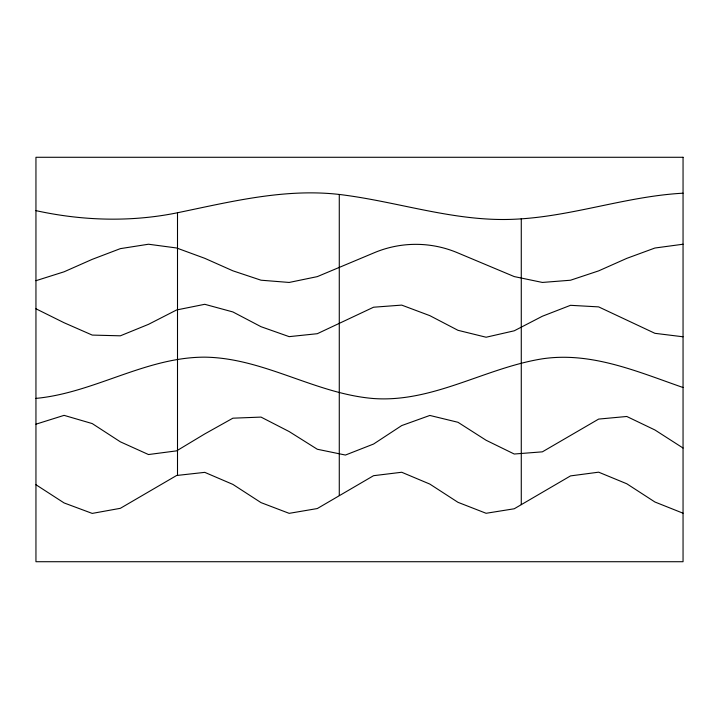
<?xml version="1.0" encoding="UTF-8"?>
<svg xmlns="http://www.w3.org/2000/svg" width="719" height="719" viewBox="0 0 719 719"><rect width="100%" height="100%" fill="white"/><g stroke="black" fill="none" stroke-linecap="round" stroke-linejoin="round"><path stroke-width="1.08" d="M35.95 280.698L64.081 271.8L92.221 259.352L120.352 248.639L148.491 244.226L176.622 247.983L204.762 258.31L232.893 270.82L261.024 280.203L289.164 282.45L317.295 276.626L373.565 253.025A107.239 107.239 0 0 1 457.976 252.971L514.238 276.581L542.378 282.441L570.509 280.23L598.648 270.874L626.779 258.364L654.919 248.019L683.05 244.226M35.95 424.183L64.081 415.357L92.221 423.572L120.352 441.826L148.491 454.543L176.622 450.858L204.762 433.925L232.893 418.188L261.024 417.092L289.164 431.562L317.295 449.249L345.435 455.055L373.565 444.036L401.705 425.576L429.836 415.447L457.976 422.287L486.107 440.262L514.238 454.022L542.378 451.838L598.648 419.087L626.779 416.481L654.919 429.971L683.05 448.027M35.95 398.389C94.225 392.88 145.517 357.127 204.762 357.154C263.9 357.936 315.12 393.778 373.565 398.533C433.108 402.757 485.073 367.948 542.378 358.817C591.369 351.492 637.834 371.804 683.05 387.514M683.05 193.195C625.943 196.269 571.425 216.796 514.238 219.241C456.799 221.946 401.759 202.866 345.435 195.244C288.436 187.12 232.057 201.5 176.622 212.932C130.166 222.279 82.137 220.778 35.95 210.631M683.05 336.789L654.919 333.319L598.648 306.887L570.509 305.314L542.378 316.234L514.238 330.803L486.107 337.229L457.976 330.309L429.836 315.65L401.705 305.108L373.565 307.22L317.295 333.706L289.164 336.645L261.024 326.705L232.893 311.947L204.762 304.299L176.622 309.961L148.491 324.35L120.352 335.818L92.221 335.081L64.081 322.741L35.95 308.784M683.05 513.213L654.919 502.006L626.779 483.77L598.648 472.176L570.509 475.906L514.238 508.773L486.107 513.285L457.976 502.32L429.836 484.085L401.705 472.257L373.565 475.69L317.295 508.549L289.164 513.348L261.024 502.626L232.893 484.408L204.762 472.356L176.622 475.484L120.352 508.315L92.221 513.411L64.081 502.932L35.95 484.732M521.275 218.639L521.275 504.621M339.278 194.75L339.278 495.472M177.503 212.761L177.503 475.385M683.05 157.281L35.95 157.281L35.95 561.719L683.05 561.719L683.05 157.281"/></g></svg>
